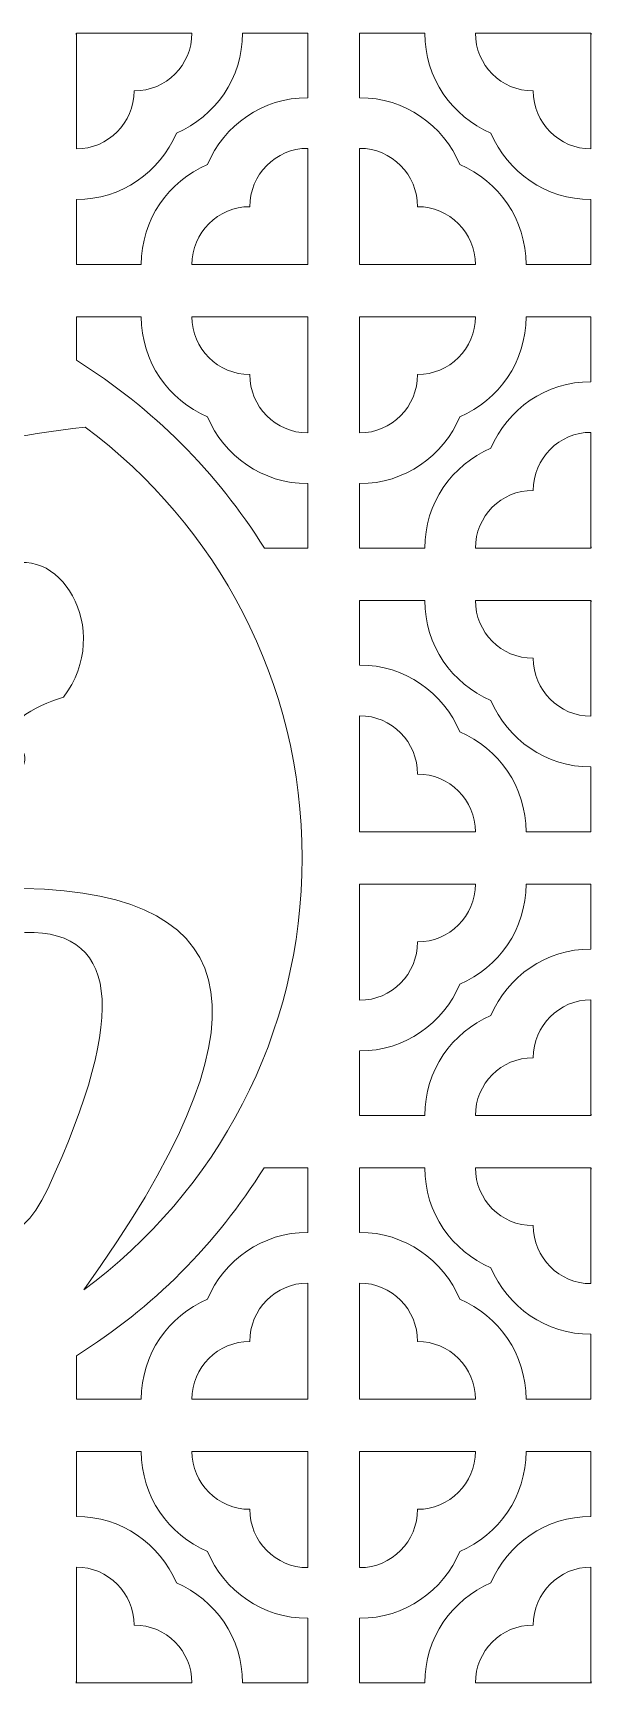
# Model space of a CAD drawing. Header units: centimetres. Extents: x -60 to 60, y -29 to 29.
# Drawn here: x -22.4 to -3.1, y -28.5 to 28.5 of the extents above; entities that cross this region are included whole.
import ezdxf

# ---------------------------------------------------------------- set-up
doc = ezdxf.new("R2010")
doc.units = ezdxf.units.CM
doc.header["$MEASUREMENT"] = 0
doc.layers.add('layer 1', color=7, linetype='Continuous')

msp = doc.modelspace()

# ---------------------------------------------------------------- linework, layer by layer
at = {"layer": 'layer 1', "color": 250, "lineweight": 9}
for points, knots in [([(-20.90806, 28.41758), (-20.90916, 28.44493), (-20.90973, 28.4724), (-20.90973, 28.5), (-20.90973, 28.5), (-20.90973, 28.50012), (-20.90972, 28.50025), (-20.90972, 28.50038)], [0, 0, 0, 0, 0.33333333, 0.33333333, 0.33333333, 0.33333333, 1, 1, 1, 1]), ([(-3.10974, 28.41758), (-3.10864, 28.44493), (-3.10807, 28.4724), (-3.10807, 28.5), (-3.10807, 28.5), (-3.10807, 28.50012), (-3.10808, 28.50025), (-3.10808, 28.50038)], [0, 0, 0, 0, 0.33333333, 0.33333333, 0.33333333, 0.33333333, 1, 1, 1, 1]), ([(-16.37178, 23.95526), (-17.7178, 23.38596), (-18.66226, 22.05314), (-18.66226, 20.5), (-18.66226, 20.5), (-18.66226, 20.5), (-20.90806, 20.5), (-20.90806, 20.5), (-20.90806, 20.5), (-20.90806, 20.5), (-20.90806, 22.7458), (-20.90806, 22.7458), (-20.90806, 22.7458), (-19.35159, 22.7458), (-18.01655, 23.69446), (-17.44931, 25.04511), (-17.44931, 25.04511), (-16.10391, 25.61469), (-15.15973, 26.9473), (-15.15973, 28.5), (-15.15973, 28.5), (-15.15973, 28.5), (-12.90806, 28.5), (-12.90806, 28.5), (-12.90806, 28.5), (-12.90806, 28.5), (-12.90806, 26.26594), (-12.90806, 26.26594), (-12.90806, 26.26594), (-14.46884, 26.26594), (-15.80725, 25.31188), (-16.37178, 23.95526)], [0, 0, 0, 0, 0.11111111, 0.11111111, 0.11111111, 0.11111111, 0.22222222, 0.22222222, 0.22222222, 0.22222222, 0.33333333, 0.33333333, 0.33333333, 0.33333333, 0.44444444, 0.44444444, 0.44444444, 0.44444444, 0.55555556, 0.55555556, 0.55555556, 0.55555556, 0.66666667, 0.66666667, 0.66666667, 0.66666667, 0.77777778, 0.77777778, 0.77777778, 0.77777778, 1, 1, 1, 1]), ([(-18.90806, 26.5), (-17.80367, 26.5), (-16.90973, 27.39561), (-16.90973, 28.5), (-16.90973, 28.5), (-16.90973, 28.5), (-20.90806, 28.5), (-20.90806, 28.5), (-20.90806, 28.5), (-20.90806, 28.5), (-20.90806, 24.4958), (-20.90806, 24.4958), (-20.90806, 24.4958), (-19.80546, 24.4958), (-18.90806, 25.39922), (-18.90806, 26.5)], [0, 0, 0, 0, 0.2, 0.2, 0.2, 0.2, 0.4, 0.4, 0.4, 0.4, 0.6, 0.6, 0.6, 0.6, 1, 1, 1, 1]), ([(-7.64602, 23.95526), (-6.3, 23.38596), (-5.35554, 22.05314), (-5.35554, 20.5), (-5.35554, 20.5), (-5.35554, 20.5), (-3.10974, 20.5), (-3.10974, 20.5), (-3.10974, 20.5), (-3.10974, 20.5), (-3.10974, 22.7458), (-3.10974, 22.7458), (-3.10974, 22.7458), (-4.66621, 22.7458), (-6.00125, 23.69446), (-6.56849, 25.04511), (-6.56849, 25.04511), (-7.91389, 25.61469), (-8.85807, 26.9473), (-8.85807, 28.5), (-8.85807, 28.5), (-8.85807, 28.5), (-11.10974, 28.5), (-11.10974, 28.5), (-11.10974, 28.5), (-11.10974, 28.5), (-11.10974, 26.26594), (-11.10974, 26.26594), (-11.10974, 26.26594), (-9.54896, 26.26594), (-8.21055, 25.31188), (-7.64602, 23.95526)], [0, 0, 0, 0, 0.11111111, 0.11111111, 0.11111111, 0.11111111, 0.22222222, 0.22222222, 0.22222222, 0.22222222, 0.33333333, 0.33333333, 0.33333333, 0.33333333, 0.44444444, 0.44444444, 0.44444444, 0.44444444, 0.55555556, 0.55555556, 0.55555556, 0.55555556, 0.66666667, 0.66666667, 0.66666667, 0.66666667, 0.77777778, 0.77777778, 0.77777778, 0.77777778, 1, 1, 1, 1]), ([(-5.10974, 26.5), (-6.21413, 26.5), (-7.10807, 27.39561), (-7.10807, 28.5), (-7.10807, 28.5), (-7.10807, 28.5), (-3.10974, 28.5), (-3.10974, 28.5), (-3.10974, 28.5), (-3.10974, 28.5), (-3.10974, 24.4958), (-3.10974, 24.4958), (-3.10974, 24.4958), (-4.21234, 24.4958), (-5.10974, 25.39922), (-5.10974, 26.5)], [0, 0, 0, 0, 0.2, 0.2, 0.2, 0.2, 0.4, 0.4, 0.4, 0.4, 0.6, 0.6, 0.6, 0.6, 1, 1, 1, 1]), ([(-16.91216, 20.5), (-16.91216, 21.60267), (-16.00879, 22.49998), (-14.90799, 22.49998), (-14.90799, 22.49998), (-14.91629, 23.60508), (-14.01365, 24.51594), (-12.90806, 24.51594), (-12.90806, 24.51594), (-12.90806, 24.51594), (-12.90806, 20.5), (-12.90806, 20.5), (-12.90806, 20.5), (-12.90806, 20.5), (-16.91216, 20.5), (-16.91216, 20.5)], [0, 0, 0, 0, 0.2, 0.2, 0.2, 0.2, 0.4, 0.4, 0.4, 0.4, 0.6, 0.6, 0.6, 0.6, 1, 1, 1, 1]), ([(-7.10564, 20.5), (-7.10564, 21.60267), (-8.00901, 22.49998), (-9.10981, 22.49998), (-9.10981, 22.49998), (-9.10151, 23.60508), (-10.00415, 24.51594), (-11.10974, 24.51594), (-11.10974, 24.51594), (-11.10974, 24.51594), (-11.10974, 20.5), (-11.10974, 20.5), (-11.10974, 20.5), (-11.10974, 20.5), (-7.10564, 20.5), (-7.10564, 20.5)], [0, 0, 0, 0, 0.2, 0.2, 0.2, 0.2, 0.4, 0.4, 0.4, 0.4, 0.6, 0.6, 0.6, 0.6, 1, 1, 1, 1]), ([(-14.40206, 10.70002), (-16.04411, 13.33292), (-18.27407, 15.55347), (-20.90806, 17.19395), (-20.90806, 17.19395), (-20.90806, 17.19395), (-20.90806, 18.7), (-20.90806, 18.7), (-20.90806, 18.7), (-20.90806, 18.7), (-18.66226, 18.7), (-18.66226, 18.7), (-18.66226, 18.7), (-18.66226, 17.14686), (-17.7178, 15.81404), (-16.37178, 15.24474), (-16.37178, 15.24474), (-15.80725, 13.88812), (-14.46884, 12.93406), (-12.90806, 12.93406), (-12.90806, 12.93406), (-12.90806, 12.93406), (-12.90806, 10.7), (-12.90806, 10.7), (-12.90806, 10.7), (-12.90806, 10.7), (-14.40206, 10.70002), (-14.40206, 10.70002)], [0, 0, 0, 0, 0.125, 0.125, 0.125, 0.125, 0.25, 0.25, 0.25, 0.25, 0.375, 0.375, 0.375, 0.375, 0.5, 0.5, 0.5, 0.5, 0.625, 0.625, 0.625, 0.625, 0.75, 0.75, 0.75, 0.75, 1, 1, 1, 1]), ([(-16.91216, 18.7), (-16.91216, 17.59733), (-16.00879, 16.70002), (-14.90799, 16.70002), (-14.90799, 16.70002), (-14.91629, 15.59492), (-14.01365, 14.68406), (-12.90806, 14.68406), (-12.90806, 14.68406), (-12.90806, 14.68406), (-12.90806, 18.7), (-12.90806, 18.7), (-12.90806, 18.7), (-12.90806, 18.7), (-16.91216, 18.7), (-16.91216, 18.7)], [0, 0, 0, 0, 0.2, 0.2, 0.2, 0.2, 0.4, 0.4, 0.4, 0.4, 0.6, 0.6, 0.6, 0.6, 1, 1, 1, 1]), ([(-7.10564, 18.7), (-7.10564, 17.59733), (-8.00901, 16.70002), (-9.10981, 16.70002), (-9.10981, 16.70002), (-9.10151, 15.59492), (-10.00415, 14.68406), (-11.10974, 14.68406), (-11.10974, 14.68406), (-11.10974, 14.68406), (-11.10974, 18.7), (-11.10974, 18.7), (-11.10974, 18.7), (-11.10974, 18.7), (-7.10564, 18.7), (-7.10564, 18.7)], [0, 0, 0, 0, 0.2, 0.2, 0.2, 0.2, 0.4, 0.4, 0.4, 0.4, 0.6, 0.6, 0.6, 0.6, 1, 1, 1, 1]), ([(-7.64602, 15.24474), (-6.3, 15.81404), (-5.35554, 17.14686), (-5.35554, 18.7), (-5.35554, 18.7), (-5.35554, 18.7), (-3.10974, 18.7), (-3.10974, 18.7), (-3.10974, 18.7), (-3.10974, 18.7), (-3.10974, 16.4542), (-3.10974, 16.4542), (-3.10974, 16.4542), (-4.66621, 16.4542), (-6.00125, 15.50554), (-6.56849, 14.15489), (-6.56849, 14.15489), (-7.91389, 13.58531), (-8.85807, 12.2527), (-8.85807, 10.7), (-8.85807, 10.7), (-8.85807, 10.7), (-11.10974, 10.7), (-11.10974, 10.7), (-11.10974, 10.7), (-11.10974, 10.7), (-11.10974, 12.93406), (-11.10974, 12.93406), (-11.10974, 12.93406), (-9.54896, 12.93406), (-8.21055, 13.88812), (-7.64602, 15.24474)], [0, 0, 0, 0, 0.11111111, 0.11111111, 0.11111111, 0.11111111, 0.22222222, 0.22222222, 0.22222222, 0.22222222, 0.33333333, 0.33333333, 0.33333333, 0.33333333, 0.44444444, 0.44444444, 0.44444444, 0.44444444, 0.55555556, 0.55555556, 0.55555556, 0.55555556, 0.66666667, 0.66666667, 0.66666667, 0.66666667, 0.77777778, 0.77777778, 0.77777778, 0.77777778, 1, 1, 1, 1]), ([(-5.10974, 12.7), (-6.21413, 12.7), (-7.10807, 11.80439), (-7.10807, 10.7), (-7.10807, 10.7), (-7.10807, 10.7), (-3.10974, 10.7), (-3.10974, 10.7), (-3.10974, 10.7), (-3.10974, 10.7), (-3.10974, 14.7042), (-3.10974, 14.7042), (-3.10974, 14.7042), (-4.21234, 14.7042), (-5.10974, 13.80078), (-5.10974, 12.7)], [0, 0, 0, 0, 0.2, 0.2, 0.2, 0.2, 0.4, 0.4, 0.4, 0.4, 0.6, 0.6, 0.6, 0.6, 1, 1, 1, 1]), ([(-3.10974, 10.78242), (-3.10864, 10.75507), (-3.10807, 10.7276), (-3.10807, 10.7), (-3.10807, 10.7), (-3.10807, 10.69988), (-3.10808, 10.69975), (-3.10808, 10.69962)], [0, 0, 0, 0, 0.33333333, 0.33333333, 0.33333333, 0.33333333, 1, 1, 1, 1]), ([(-7.64602, 4.35526), (-6.3, 3.78596), (-5.35554, 2.45314), (-5.35554, 0.9), (-5.35554, 0.9), (-5.35554, 0.9), (-3.10974, 0.9), (-3.10974, 0.9), (-3.10974, 0.9), (-3.10974, 0.9), (-3.10974, 3.1458), (-3.10974, 3.1458), (-3.10974, 3.1458), (-4.66621, 3.1458), (-6.00125, 4.09446), (-6.56849, 5.44511), (-6.56849, 5.44511), (-7.91389, 6.01469), (-8.85807, 7.3473), (-8.85807, 8.9), (-8.85807, 8.9), (-8.85807, 8.9), (-11.10974, 8.9), (-11.10974, 8.9), (-11.10974, 8.9), (-11.10974, 8.9), (-11.10974, 6.66594), (-11.10974, 6.66594), (-11.10974, 6.66594), (-9.54896, 6.66594), (-8.21055, 5.71188), (-7.64602, 4.35526)], [0, 0, 0, 0, 0.11111111, 0.11111111, 0.11111111, 0.11111111, 0.22222222, 0.22222222, 0.22222222, 0.22222222, 0.33333333, 0.33333333, 0.33333333, 0.33333333, 0.44444444, 0.44444444, 0.44444444, 0.44444444, 0.55555556, 0.55555556, 0.55555556, 0.55555556, 0.66666667, 0.66666667, 0.66666667, 0.66666667, 0.77777778, 0.77777778, 0.77777778, 0.77777778, 1, 1, 1, 1]), ([(-5.10974, 6.9), (-6.21413, 6.9), (-7.10807, 7.79561), (-7.10807, 8.9), (-7.10807, 8.9), (-7.10807, 8.9), (-3.10974, 8.9), (-3.10974, 8.9), (-3.10974, 8.9), (-3.10974, 8.9), (-3.10974, 4.8958), (-3.10974, 4.8958), (-3.10974, 4.8958), (-4.21234, 4.8958), (-5.10974, 5.79922), (-5.10974, 6.9)], [0, 0, 0, 0, 0.2, 0.2, 0.2, 0.2, 0.4, 0.4, 0.4, 0.4, 0.6, 0.6, 0.6, 0.6, 1, 1, 1, 1]), ([(-3.10974, 8.81758), (-3.10864, 8.84493), (-3.10807, 8.8724), (-3.10807, 8.9), (-3.10807, 8.9), (-3.10807, 8.90012), (-3.10808, 8.90025), (-3.10808, 8.90038)], [0, 0, 0, 0, 0.33333333, 0.33333333, 0.33333333, 0.33333333, 1, 1, 1, 1]), ([(-7.10564, 0.9), (-7.10564, 2.00267), (-8.00901, 2.89998), (-9.10981, 2.89998), (-9.10981, 2.89998), (-9.10151, 4.00508), (-10.00415, 4.91594), (-11.10974, 4.91594), (-11.10974, 4.91594), (-11.10974, 4.91594), (-11.10974, 0.9), (-11.10974, 0.9), (-11.10974, 0.9), (-11.10974, 0.9), (-7.10564, 0.9), (-7.10564, 0.9)], [0, 0, 0, 0, 0.2, 0.2, 0.2, 0.2, 0.4, 0.4, 0.4, 0.4, 0.6, 0.6, 0.6, 0.6, 1, 1, 1, 1]), ([(-7.10564, -0.9), (-7.10564, -2.00267), (-8.00901, -2.89998), (-9.10981, -2.89998), (-9.10981, -2.89998), (-9.10151, -4.00508), (-10.00415, -4.91594), (-11.10974, -4.91594), (-11.10974, -4.91594), (-11.10974, -4.91594), (-11.10974, -0.9), (-11.10974, -0.9), (-11.10974, -0.9), (-11.10974, -0.9), (-7.10564, -0.9), (-7.10564, -0.9)], [0, 0, 0, 0, 0.2, 0.2, 0.2, 0.2, 0.4, 0.4, 0.4, 0.4, 0.6, 0.6, 0.6, 0.6, 1, 1, 1, 1]), ([(-7.64602, -4.35526), (-6.3, -3.78596), (-5.35554, -2.45314), (-5.35554, -0.9), (-5.35554, -0.9), (-5.35554, -0.9), (-3.10974, -0.9), (-3.10974, -0.9), (-3.10974, -0.9), (-3.10974, -0.9), (-3.10974, -3.1458), (-3.10974, -3.1458), (-3.10974, -3.1458), (-4.66621, -3.1458), (-6.00125, -4.09446), (-6.56849, -5.44511), (-6.56849, -5.44511), (-7.91389, -6.01469), (-8.85807, -7.3473), (-8.85807, -8.9), (-8.85807, -8.9), (-8.85807, -8.9), (-11.10974, -8.9), (-11.10974, -8.9), (-11.10974, -8.9), (-11.10974, -8.9), (-11.10974, -6.66594), (-11.10974, -6.66594), (-11.10974, -6.66594), (-9.54896, -6.66594), (-8.21055, -5.71188), (-7.64602, -4.35526)], [0, 0, 0, 0, 0.11111111, 0.11111111, 0.11111111, 0.11111111, 0.22222222, 0.22222222, 0.22222222, 0.22222222, 0.33333333, 0.33333333, 0.33333333, 0.33333333, 0.44444444, 0.44444444, 0.44444444, 0.44444444, 0.55555556, 0.55555556, 0.55555556, 0.55555556, 0.66666667, 0.66666667, 0.66666667, 0.66666667, 0.77777778, 0.77777778, 0.77777778, 0.77777778, 1, 1, 1, 1]), ([(-5.10974, -6.9), (-6.21413, -6.9), (-7.10807, -7.79561), (-7.10807, -8.9), (-7.10807, -8.9), (-7.10807, -8.9), (-3.10974, -8.9), (-3.10974, -8.9), (-3.10974, -8.9), (-3.10974, -8.9), (-3.10974, -4.8958), (-3.10974, -4.8958), (-3.10974, -4.8958), (-4.21234, -4.8958), (-5.10974, -5.79922), (-5.10974, -6.9)], [0, 0, 0, 0, 0.2, 0.2, 0.2, 0.2, 0.4, 0.4, 0.4, 0.4, 0.6, 0.6, 0.6, 0.6, 1, 1, 1, 1]), ([(-3.10974, -8.81758), (-3.10864, -8.84493), (-3.10807, -8.8724), (-3.10807, -8.9), (-3.10807, -8.9), (-3.10807, -8.90012), (-3.10808, -8.90025), (-3.10808, -8.90038)], [0, 0, 0, 0, 0.33333333, 0.33333333, 0.33333333, 0.33333333, 1, 1, 1, 1]), ([(-20.90806, -17.19401), (-18.27447, -15.55378), (-16.05639, -13.3324), (-14.41441, -10.7), (-14.41441, -10.7), (-14.41441, -10.7), (-12.90806, -10.7), (-12.90806, -10.7), (-12.90806, -10.7), (-12.90806, -10.7), (-12.90806, -12.93406), (-12.90806, -12.93406), (-12.90806, -12.93406), (-14.46884, -12.93406), (-15.80725, -13.88812), (-16.37178, -15.24474), (-16.37178, -15.24474), (-17.7178, -15.81404), (-18.66226, -17.14686), (-18.66226, -18.7), (-18.66226, -18.7), (-18.66226, -18.7), (-20.90806, -18.7), (-20.90806, -18.7), (-20.90806, -18.7), (-20.90806, -18.7), (-20.90806, -17.19401), (-20.90806, -17.19401)], [0, 0, 0, 0, 0.125, 0.125, 0.125, 0.125, 0.25, 0.25, 0.25, 0.25, 0.375, 0.375, 0.375, 0.375, 0.5, 0.5, 0.5, 0.5, 0.625, 0.625, 0.625, 0.625, 0.75, 0.75, 0.75, 0.75, 1, 1, 1, 1]), ([(-7.64602, -15.24474), (-6.3, -15.81404), (-5.35554, -17.14686), (-5.35554, -18.7), (-5.35554, -18.7), (-5.35554, -18.7), (-3.10974, -18.7), (-3.10974, -18.7), (-3.10974, -18.7), (-3.10974, -18.7), (-3.10974, -16.4542), (-3.10974, -16.4542), (-3.10974, -16.4542), (-4.66621, -16.4542), (-6.00125, -15.50554), (-6.56849, -14.15489), (-6.56849, -14.15489), (-7.91389, -13.58531), (-8.85807, -12.2527), (-8.85807, -10.7), (-8.85807, -10.7), (-8.85807, -10.7), (-11.10974, -10.7), (-11.10974, -10.7), (-11.10974, -10.7), (-11.10974, -10.7), (-11.10974, -12.93406), (-11.10974, -12.93406), (-11.10974, -12.93406), (-9.54896, -12.93406), (-8.21055, -13.88812), (-7.64602, -15.24474)], [0, 0, 0, 0, 0.11111111, 0.11111111, 0.11111111, 0.11111111, 0.22222222, 0.22222222, 0.22222222, 0.22222222, 0.33333333, 0.33333333, 0.33333333, 0.33333333, 0.44444444, 0.44444444, 0.44444444, 0.44444444, 0.55555556, 0.55555556, 0.55555556, 0.55555556, 0.66666667, 0.66666667, 0.66666667, 0.66666667, 0.77777778, 0.77777778, 0.77777778, 0.77777778, 1, 1, 1, 1]), ([(-5.10974, -12.7), (-6.21413, -12.7), (-7.10807, -11.80439), (-7.10807, -10.7), (-7.10807, -10.7), (-7.10807, -10.7), (-3.10974, -10.7), (-3.10974, -10.7), (-3.10974, -10.7), (-3.10974, -10.7), (-3.10974, -14.7042), (-3.10974, -14.7042), (-3.10974, -14.7042), (-4.21234, -14.7042), (-5.10974, -13.80078), (-5.10974, -12.7)], [0, 0, 0, 0, 0.2, 0.2, 0.2, 0.2, 0.4, 0.4, 0.4, 0.4, 0.6, 0.6, 0.6, 0.6, 1, 1, 1, 1]), ([(-3.10974, -10.78242), (-3.10864, -10.75507), (-3.10807, -10.7276), (-3.10807, -10.7), (-3.10807, -10.7), (-3.10807, -10.69988), (-3.10808, -10.69975), (-3.10808, -10.69962)], [0, 0, 0, 0, 0.33333333, 0.33333333, 0.33333333, 0.33333333, 1, 1, 1, 1]), ([(-16.91216, -18.7), (-16.91216, -17.59733), (-16.00879, -16.70002), (-14.90799, -16.70002), (-14.90799, -16.70002), (-14.91629, -15.59492), (-14.01365, -14.68406), (-12.90806, -14.68406), (-12.90806, -14.68406), (-12.90806, -14.68406), (-12.90806, -18.7), (-12.90806, -18.7), (-12.90806, -18.7), (-12.90806, -18.7), (-16.91216, -18.7), (-16.91216, -18.7)], [0, 0, 0, 0, 0.2, 0.2, 0.2, 0.2, 0.4, 0.4, 0.4, 0.4, 0.6, 0.6, 0.6, 0.6, 1, 1, 1, 1]), ([(-7.10564, -18.7), (-7.10564, -17.59733), (-8.00901, -16.70002), (-9.10981, -16.70002), (-9.10981, -16.70002), (-9.10151, -15.59492), (-10.00415, -14.68406), (-11.10974, -14.68406), (-11.10974, -14.68406), (-11.10974, -14.68406), (-11.10974, -18.7), (-11.10974, -18.7), (-11.10974, -18.7), (-11.10974, -18.7), (-7.10564, -18.7), (-7.10564, -18.7)], [0, 0, 0, 0, 0.2, 0.2, 0.2, 0.2, 0.4, 0.4, 0.4, 0.4, 0.6, 0.6, 0.6, 0.6, 1, 1, 1, 1]), ([(-16.37178, -23.95526), (-17.7178, -23.38596), (-18.66226, -22.05314), (-18.66226, -20.5), (-18.66226, -20.5), (-18.66226, -20.5), (-20.90806, -20.5), (-20.90806, -20.5), (-20.90806, -20.5), (-20.90806, -20.5), (-20.90806, -22.7458), (-20.90806, -22.7458), (-20.90806, -22.7458), (-19.35159, -22.7458), (-18.01655, -23.69446), (-17.44931, -25.04511), (-17.44931, -25.04511), (-16.10391, -25.61469), (-15.15973, -26.9473), (-15.15973, -28.5), (-15.15973, -28.5), (-15.15973, -28.5), (-12.90806, -28.5), (-12.90806, -28.5), (-12.90806, -28.5), (-12.90806, -28.5), (-12.90806, -26.26594), (-12.90806, -26.26594), (-12.90806, -26.26594), (-14.46884, -26.26594), (-15.80725, -25.31188), (-16.37178, -23.95526)], [0, 0, 0, 0, 0.11111111, 0.11111111, 0.11111111, 0.11111111, 0.22222222, 0.22222222, 0.22222222, 0.22222222, 0.33333333, 0.33333333, 0.33333333, 0.33333333, 0.44444444, 0.44444444, 0.44444444, 0.44444444, 0.55555556, 0.55555556, 0.55555556, 0.55555556, 0.66666667, 0.66666667, 0.66666667, 0.66666667, 0.77777778, 0.77777778, 0.77777778, 0.77777778, 1, 1, 1, 1]), ([(-16.91216, -20.5), (-16.91216, -21.60267), (-16.00879, -22.49998), (-14.90799, -22.49998), (-14.90799, -22.49998), (-14.91629, -23.60508), (-14.01365, -24.51594), (-12.90806, -24.51594), (-12.90806, -24.51594), (-12.90806, -24.51594), (-12.90806, -20.5), (-12.90806, -20.5), (-12.90806, -20.5), (-12.90806, -20.5), (-16.91216, -20.5), (-16.91216, -20.5)], [0, 0, 0, 0, 0.2, 0.2, 0.2, 0.2, 0.4, 0.4, 0.4, 0.4, 0.6, 0.6, 0.6, 0.6, 1, 1, 1, 1]), ([(-7.10564, -20.5), (-7.10564, -21.60267), (-8.00901, -22.49998), (-9.10981, -22.49998), (-9.10981, -22.49998), (-9.10151, -23.60508), (-10.00415, -24.51594), (-11.10974, -24.51594), (-11.10974, -24.51594), (-11.10974, -24.51594), (-11.10974, -20.5), (-11.10974, -20.5), (-11.10974, -20.5), (-11.10974, -20.5), (-7.10564, -20.5), (-7.10564, -20.5)], [0, 0, 0, 0, 0.2, 0.2, 0.2, 0.2, 0.4, 0.4, 0.4, 0.4, 0.6, 0.6, 0.6, 0.6, 1, 1, 1, 1]), ([(-7.64602, -23.95526), (-6.3, -23.38596), (-5.35554, -22.05314), (-5.35554, -20.5), (-5.35554, -20.5), (-5.35554, -20.5), (-3.10974, -20.5), (-3.10974, -20.5), (-3.10974, -20.5), (-3.10974, -20.5), (-3.10974, -22.7458), (-3.10974, -22.7458), (-3.10974, -22.7458), (-4.66621, -22.7458), (-6.00125, -23.69446), (-6.56849, -25.04511), (-6.56849, -25.04511), (-7.91389, -25.61469), (-8.85807, -26.9473), (-8.85807, -28.5), (-8.85807, -28.5), (-8.85807, -28.5), (-11.10974, -28.5), (-11.10974, -28.5), (-11.10974, -28.5), (-11.10974, -28.5), (-11.10974, -26.26594), (-11.10974, -26.26594), (-11.10974, -26.26594), (-9.54896, -26.26594), (-8.21055, -25.31188), (-7.64602, -23.95526)], [0, 0, 0, 0, 0.11111111, 0.11111111, 0.11111111, 0.11111111, 0.22222222, 0.22222222, 0.22222222, 0.22222222, 0.33333333, 0.33333333, 0.33333333, 0.33333333, 0.44444444, 0.44444444, 0.44444444, 0.44444444, 0.55555556, 0.55555556, 0.55555556, 0.55555556, 0.66666667, 0.66666667, 0.66666667, 0.66666667, 0.77777778, 0.77777778, 0.77777778, 0.77777778, 1, 1, 1, 1]), ([(-18.90806, -26.5), (-17.80367, -26.5), (-16.90973, -27.39561), (-16.90973, -28.5), (-16.90973, -28.5), (-16.90973, -28.5), (-20.90806, -28.5), (-20.90806, -28.5), (-20.90806, -28.5), (-20.90806, -28.5), (-20.90806, -24.4958), (-20.90806, -24.4958), (-20.90806, -24.4958), (-19.80546, -24.4958), (-18.90806, -25.39922), (-18.90806, -26.5)], [0, 0, 0, 0, 0.2, 0.2, 0.2, 0.2, 0.4, 0.4, 0.4, 0.4, 0.6, 0.6, 0.6, 0.6, 1, 1, 1, 1]), ([(-5.10974, -26.5), (-6.21413, -26.5), (-7.10807, -27.39561), (-7.10807, -28.5), (-7.10807, -28.5), (-7.10807, -28.5), (-3.10974, -28.5), (-3.10974, -28.5), (-3.10974, -28.5), (-3.10974, -28.5), (-3.10974, -24.4958), (-3.10974, -24.4958), (-3.10974, -24.4958), (-4.21234, -24.4958), (-5.10974, -25.39922), (-5.10974, -26.5)], [0, 0, 0, 0, 0.2, 0.2, 0.2, 0.2, 0.4, 0.4, 0.4, 0.4, 0.6, 0.6, 0.6, 0.6, 1, 1, 1, 1]), ([(-20.90806, -28.41758), (-20.90916, -28.44493), (-20.90973, -28.4724), (-20.90973, -28.5), (-20.90973, -28.5), (-20.90973, -28.50012), (-20.90972, -28.50025), (-20.90972, -28.50038)], [0, 0, 0, 0, 0.33333333, 0.33333333, 0.33333333, 0.33333333, 1, 1, 1, 1]), ([(-3.10974, -28.41758), (-3.10864, -28.44493), (-3.10807, -28.4724), (-3.10807, -28.5), (-3.10807, -28.5), (-3.10807, -28.50012), (-3.10808, -28.50025), (-3.10808, -28.50038)], [0, 0, 0, 0, 0.33333333, 0.33333333, 0.33333333, 0.33333333, 1, 1, 1, 1])]:
    msp.add_open_spline(points, degree=3, knots=knots, dxfattribs=at)
at = {"layer": 'layer 1', "color": 242, "lineweight": 9}
for points, knots in [([(-20.65297, -14.91567), (-14.09444, -5.81429), (-14.78849, -1.19448), (-22.73189, -1.05172), (-22.73189, -1.05172), (-23.8976, -1.06751), (-25.08207, -1.28178), (-26.16439, -1.53617), (-26.16439, -1.53617), (-26.16439, -1.53617), (-26.16436, 1.50259), (-26.16436, 1.50259), (-26.16436, 1.50259), (-25.93551, 1.59078), (-25.70908, 1.6684), (-25.45752, 1.74342), (-25.45752, 1.74342), (-25.45752, 1.74342), (-25.45749, 1.74343), (-25.45749, 1.74343), (-25.45749, 1.74343), (-25.45749, 1.74343), (-25.45747, 1.74343), (-25.45747, 1.74343), (-25.45747, 1.74343), (-24.86968, 1.78445), (-24.26959, 2.04176), (-23.57645, 2.1071), (-23.57645, 2.1071), (-23.39651, 2.28707), (-22.26017, 3.35828), (-22.85368, 3.77994), (-22.85368, 3.77994), (-23.86088, 4.73419), (-21.81649, 5.39644), (-21.35329, 5.55551), (-21.35329, 5.55551), (-19.57875, 7.86948), (-21.55025, 11.09817), (-23.55888, 9.97694), (-23.55888, 9.97694), (-29.22859, 6.85025), (-30.72519, 8.42888), (-29.16206, 9.32213), (-29.16206, 9.32213), (-25.92836, 10.67143), (-25.50761, 12.06135), (-26.36874, 13.65331), (-26.36874, 13.65331), (-26.38304, 13.67975), (-26.39779, 13.70623), (-26.41307, 13.73269), (-26.41307, 13.73269), (-24.82347, 14.16194), (-22.90932, 14.65108), (-20.60112, 14.87861), (-20.60112, 14.87861), (-16.04874, 11.5082), (-13.0969, 6.09842), (-13.0969, 0.00062), (-13.0969, 0.00062), (-13.0969, -6.12033), (-16.07116, -11.54802), (-20.65297, -14.91567)], [0, 0, 0, 0, 0.05882353, 0.05882353, 0.05882353, 0.05882353, 0.11764706, 0.11764706, 0.11764706, 0.11764706, 0.17647059, 0.17647059, 0.17647059, 0.17647059, 0.23529412, 0.23529412, 0.23529412, 0.23529412, 0.29411765, 0.29411765, 0.29411765, 0.29411765, 0.35294118, 0.35294118, 0.35294118, 0.35294118, 0.41176471, 0.41176471, 0.41176471, 0.41176471, 0.47058824, 0.47058824, 0.47058824, 0.47058824, 0.52941176, 0.52941176, 0.52941176, 0.52941176, 0.58823529, 0.58823529, 0.58823529, 0.58823529, 0.64705882, 0.64705882, 0.64705882, 0.64705882, 0.70588235, 0.70588235, 0.70588235, 0.70588235, 0.76470588, 0.76470588, 0.76470588, 0.76470588, 0.82352941, 0.82352941, 0.82352941, 0.82352941, 0.88235294, 0.88235294, 0.88235294, 0.88235294, 1, 1, 1, 1]), ([(-21.89624, -11.43079), (-23.99949, -15.9693), (-27.5736, -9.80801), (-26.07092, -9.45076), (-26.07092, -9.45076), (-25.11688, -9.1294), (-24.4711, -8.75481), (-24.04737, -8.42812), (-24.04737, -8.42812), (-24.04737, -8.42812), (-24.04735, -8.4281), (-24.04735, -8.4281), (-24.04735, -8.4281), (-23.07352, -7.54048), (-23.79384, -6.53459), (-26.20933, -5.41035), (-26.20933, -5.41035), (-26.20933, -5.41035), (-26.20934, -5.41034), (-26.20934, -5.41034), (-26.20934, -5.41034), (-26.20934, -5.41034), (-26.22024, -5.4052), (-26.22024, -5.4052), (-26.22024, -5.4052), (-26.64651, -3.70439), (-25.57435, -2.7643), (-23.00381, -2.58492), (-23.00381, -2.58492), (-19.42905, -2.31744), (-19.05896, -5.26404), (-21.89343, -11.42464), (-21.89343, -11.42464), (-21.89343, -11.42464), (-21.89624, -11.43079), (-21.89624, -11.43079)], [0, 0, 0, 0, 0.1, 0.1, 0.1, 0.1, 0.2, 0.2, 0.2, 0.2, 0.3, 0.3, 0.3, 0.3, 0.4, 0.4, 0.4, 0.4, 0.5, 0.5, 0.5, 0.5, 0.6, 0.6, 0.6, 0.6, 0.7, 0.7, 0.7, 0.7, 0.8, 0.8, 0.8, 0.8, 1, 1, 1, 1])]:
    msp.add_open_spline(points, degree=3, knots=knots, dxfattribs=at)

doc.saveas('drawing.dxf')
